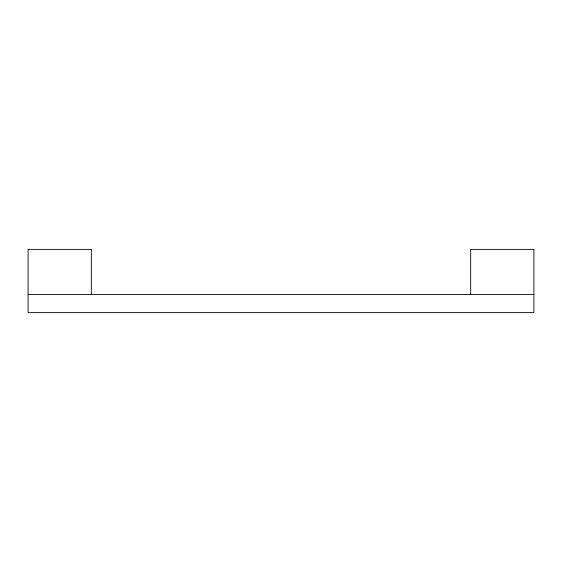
<?xml version="1.0" encoding="UTF-8"?>
<svg xmlns="http://www.w3.org/2000/svg" width="562" height="562" viewBox="0 0 562 562"><rect width="100%" height="100%" fill="white"/><g stroke="black" fill="none" stroke-linecap="round" stroke-linejoin="round"><path stroke-width="0.84" d="M28.1 294.551L533.9 294.551M470.675 294.551L470.675 249.388L533.9 249.388L533.9 312.613L28.1 312.613L28.1 249.388L91.325 249.388L91.325 294.551"/></g></svg>
